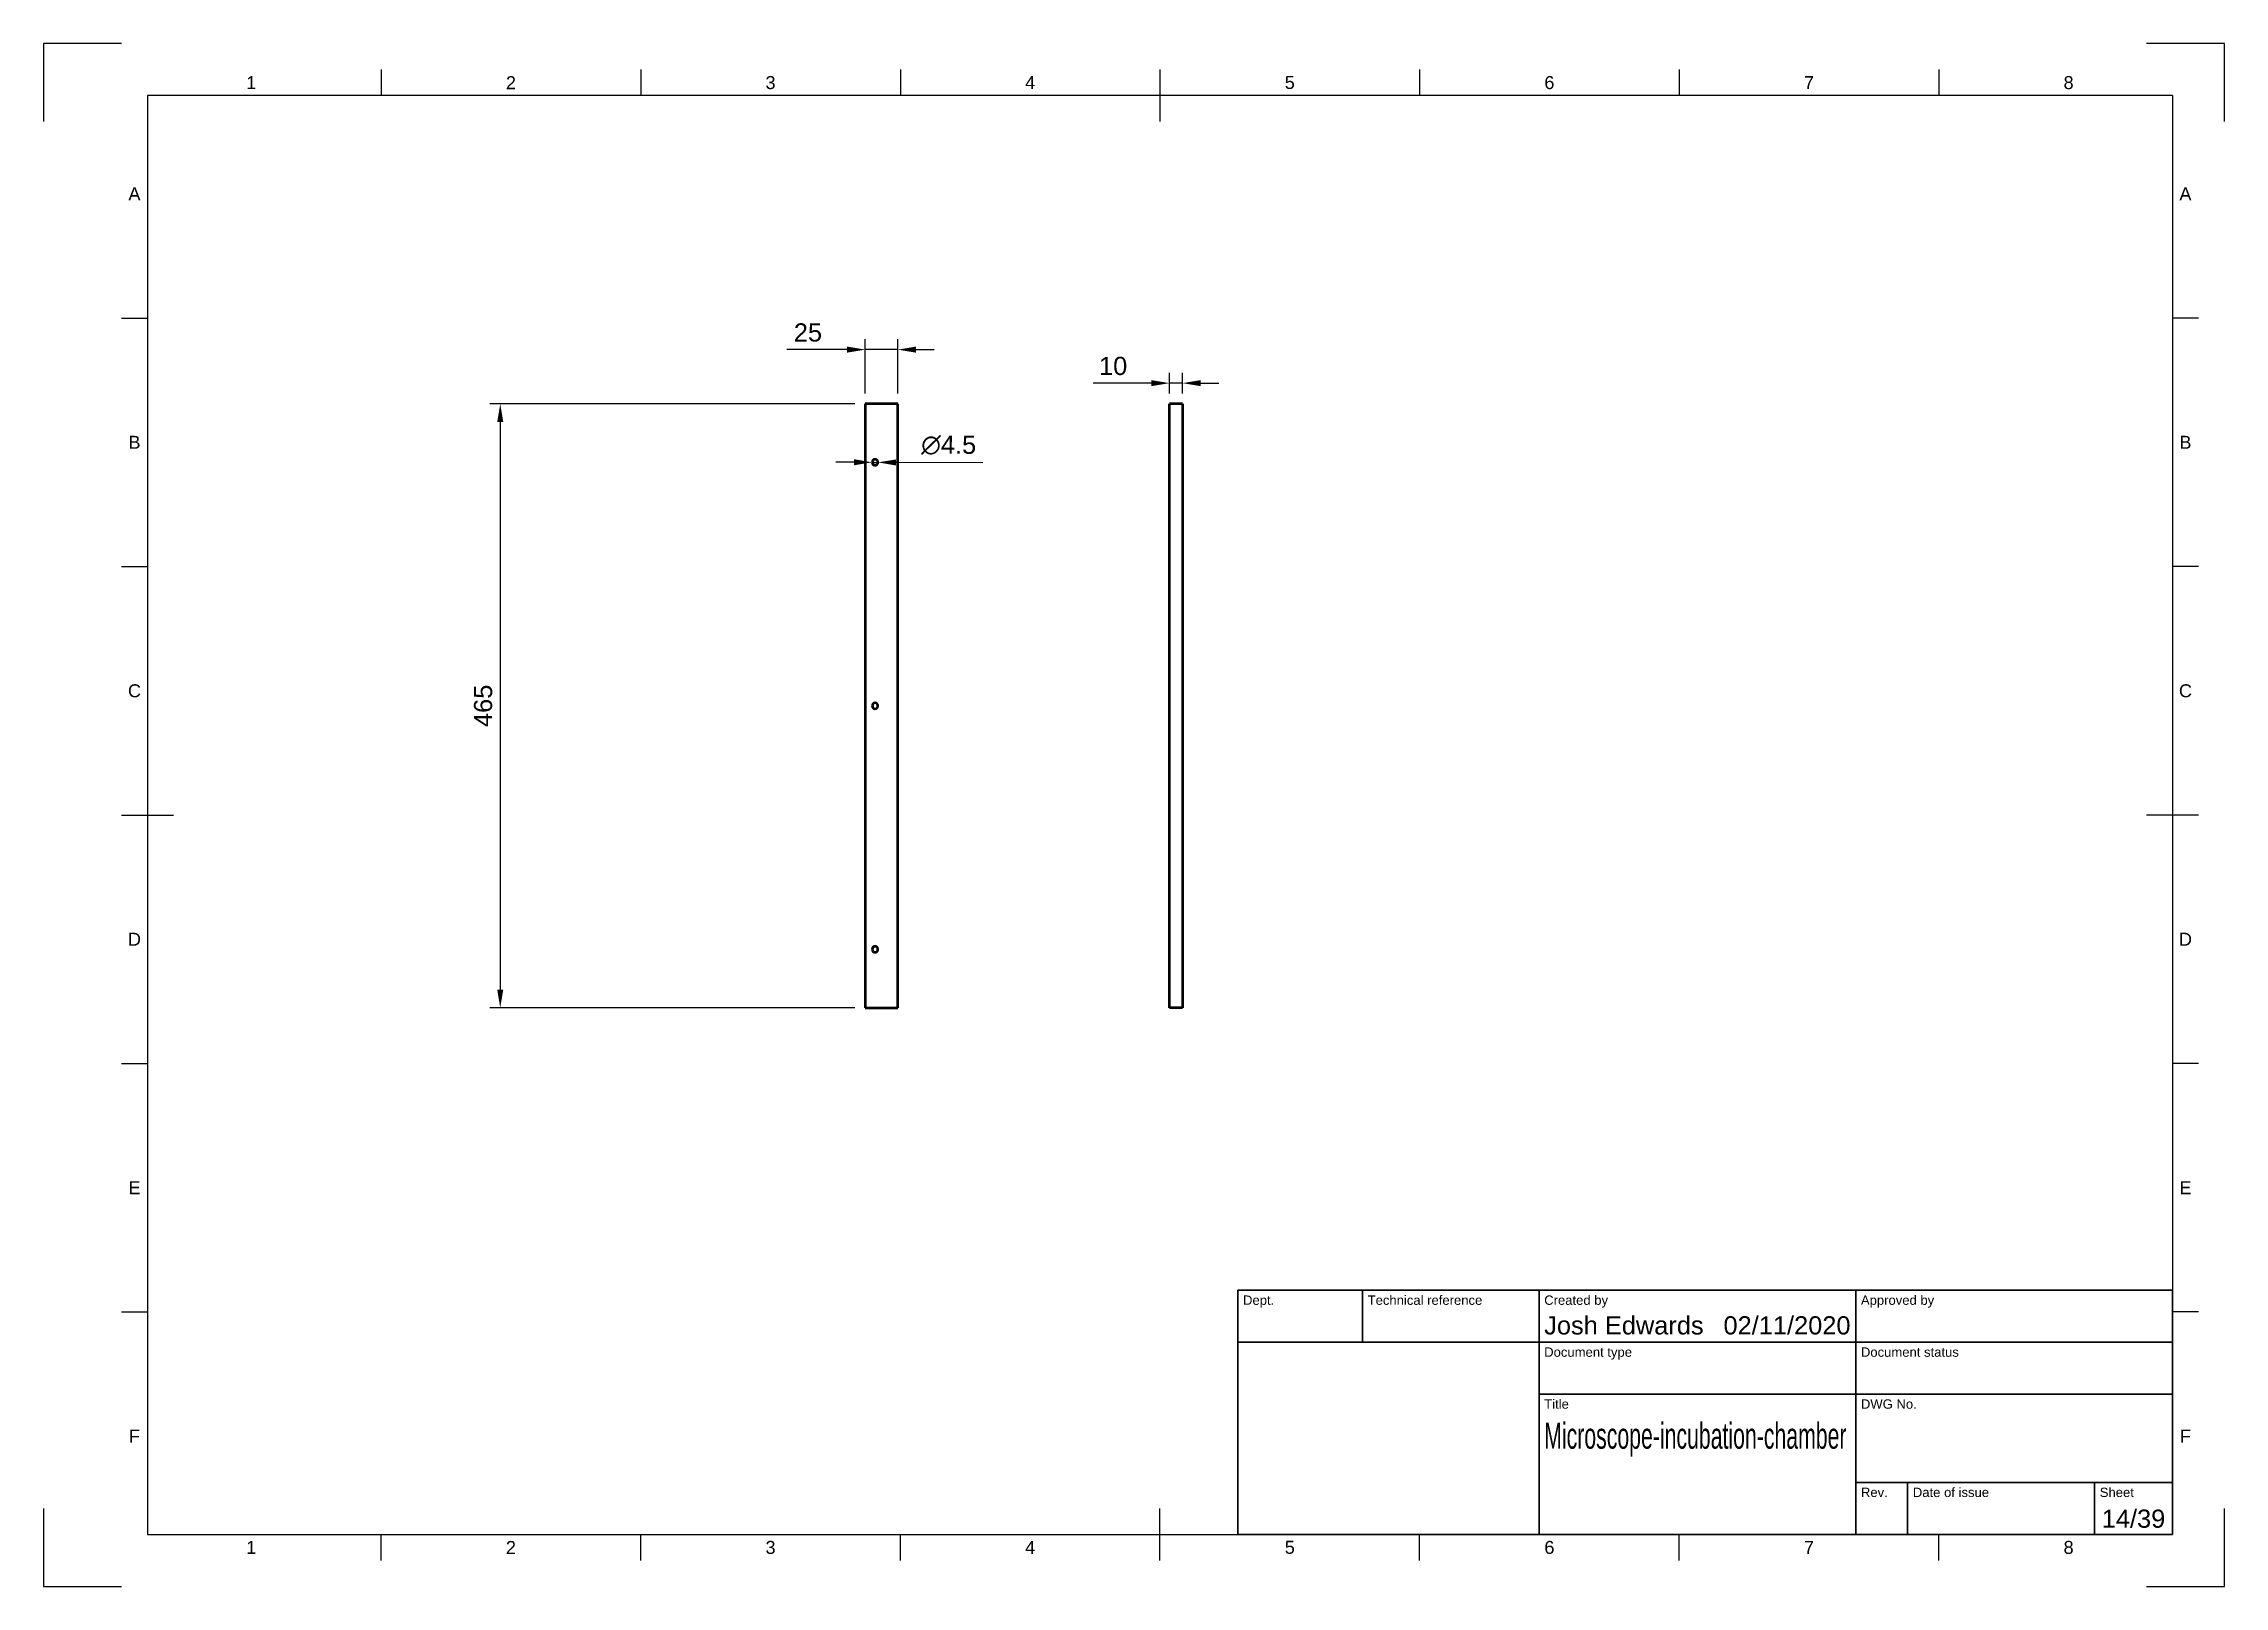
# Model space of a CAD drawing. Header units: millimetres. Extents: x 0 to 420, y 0 to 297.
import ezdxf
from ezdxf.enums import TextEntityAlignment as Align

# ---------------------------------------------------------------- set-up
doc = ezdxf.new("R2010")
doc.units = ezdxf.units.MM
doc.header["$LTSCALE"] = 0.75
for name, color, linetype, lineweight in [('Border', 7, 'Continuous', 25), ('Dimensions', 7, 'Continuous', 25), ('TitleBlock', 7, 'Continuous', 35), ('Visible', 7, 'Continuous', 50)]:
    doc.layers.add(name, color=color, linetype=linetype, lineweight=lineweight)
doc.styles.add('FusionTitle', font='')
doc.styles.get("Standard").update_dxf_attribs({"font": 'arial.ttf'})
doc.styles.get('FusionTitle').set_extended_font_data('Arial Unicode MS')
doc.dimstyles.new('ISO-25', dxfattribs={"dimtxt": 3.5, "dimasz": 3.5, "dimexe": 2, "dimexo": 2, "dimgap": 1.5, "dimtad": 1, "dimzin": 12, "dimdsep": 46, "dimtxsty": 'Standard', "dimcen": 0, "dimclrd": 256, "dimclre": 256, "dimclrt": 256, "dimazin": 3, "dimtp": 0.1, "dimtm": 0.1, "dimtfac": 0.714, "dimtmove": 0, "dimatfit": 3, "dimfxl": 1, "dimtzin": 12, "dimarcsym": 0})

# ---------------------------------------------------------------- blocks, each defined once
blk = doc.blocks.new('ISO_A3_SHEET')
at = {"layer": 'Border'}
for p, q in [((15, 297), (0, 297)), ((0, 297), (0, 282)), ((420, 297), (405, 297)), ((420, 282), (420, 297)), ((65, 292), (65, 287)), ((115, 292), (115, 287)), ((165, 292), (165, 287)), ((215, 292), (215, 282)), ((265, 292), (265, 287)), ((315, 292), (315, 287)), ((365, 292), (365, 287)), ((410, 287), (20, 287)), ((20, 287), (20, 10)), ((410, 287), (410, 10)), ((15, 244.16666), (20, 244.16666)), ((415, 244.16666), (410, 244.16666)), ((15, 196.33333), (20, 196.33333)), ((415, 196.33333), (410, 196.33333)), ((15, 148.5), (25, 148.5)), ((415, 148.5), (405, 148.5)), ((15, 100.66667), (20, 100.66667)), ((415, 100.66667), (410, 100.66667)), ((15, 52.83334), (20, 52.83334)), ((415, 52.83334), (410, 52.83334)), ((0, 15), (0, 0)), ((215, 5), (215, 15)), ((420, 0), (420, 15)), ((20, 10), (410, 10)), ((65, 5), (65, 10)), ((115, 5), (115, 10)), ((165, 5), (165, 10)), ((265, 5), (265, 10)), ((315, 5), (315, 10)), ((365, 5), (365, 10)), ((0, 0), (15, 0)), ((405, 0), (420, 0))]:
    blk.add_line(p, q, dxfattribs=at)
at = {"layer": 'Border', "style": 'FusionTitle'}
for s, p in [('1', (40, 289.5)), ('2', (90, 289.5)), ('3', (140, 289.5)), ('4', (190, 289.5)), ('5', (240, 289.5)), ('6', (290, 289.5)), ('7', (340, 289.5)), ('8', (390, 289.5)), ('A', (17.5, 268.08333)), ('A', (412.5, 268.08333)), ('B', (17.5, 220.25)), ('B', (412.5, 220.25)), ('C', (17.5, 172.41667)), ('C', (412.5, 172.41667)), ('D', (17.5, 124.58334)), ('D', (412.5, 124.58334)), ('E', (17.5, 76.75001)), ('E', (412.5, 76.75001)), ('F', (17.5, 28.91668)), ('F', (412.5, 28.91668)), ('1', (40, 7.5)), ('2', (90, 7.5)), ('3', (140, 7.5)), ('4', (190, 7.5)), ('5', (240, 7.5)), ('6', (290, 7.5)), ('7', (340, 7.5)), ('8', (390, 7.5))]:
    blk.add_text(s, height=2.5, dxfattribs=at).set_placement(p, align=Align.MIDDLE)
blk = doc.blocks.new('ISO_TITLEBLOCK')
at = {"layer": 'TitleBlock'}
for p, q in [((0, 47), (-180, 47)), ((-180, 47), (-180, 0)), ((-156, 37), (-156, 47)), ((-122, 0), (-122, 47)), ((-61, 0), (-61, 47)), ((0, 0), (0, 47)), ((-180, 37), (0, 37)), ((-122, 27), (0, 27)), ((-61, 10), (0, 10)), ((-51, 0), (-51, 10)), ((-15, 0), (-15, 10)), ((-180, 0), (0, 0))]:
    blk.add_line(p, q, dxfattribs=at)
at = {"layer": 'TitleBlock', "style": 'FusionTitle'}
for s, p in [('Dept.', (-179, 46)), ('Technical reference', (-155, 46)), ('Created by', (-121, 46)), ('Approved by', (-60, 46)), ('Document type', (-121, 36)), ('Document status', (-60, 36)), ('Title', (-121, 26)), ('DWG No.', (-60, 26)), ('Rev.', (-60, 9)), ('Date of issue', (-50, 9)), ('Sheet', (-14, 9))]:
    blk.add_text(s, height=1.8, dxfattribs=at).set_placement(p, align=Align.TOP_LEFT)
for tag, p, height in [('DEPT', (-179, 38.5), 3.5), ('TECHNICAL_REFERENCE', (-155, 38.5), 3.5), ('CREATED_BY', (-121, 38.5), 3.5), ('APPROVED_BY', (-60, 38.5), 3.5), ('DOCUMENT_TYPE', (-121, 28.5), 3.5), ('DOCUMENT_STATUS', (-60, 28.5), 3.5), ('TITLE_1', (-121, 16.5), 5), ('TITLE_2', (-121, 9), 5), ('TITLE_3', (-121, 1.5), 5), ('DATE_OF_ISSUE', (-50, 1.5), 3.5)]:
    blk.add_attdef(tag, p, '', height=height, dxfattribs=at)
for tag, p in [('CREATED_DATE', (-62, 38.5)), ('APPROVED_DATE', (-1, 38.5))]:
    blk.add_attdef(tag, text='', height=3.5, dxfattribs=at).set_placement(p, align=Align.RIGHT)
for tag, height, p in [('DRAWING_NUMBER', 5, (-30.5, 16.6)), ('REV', 3.5, (-56, 3.1)), ('SHEET', 3.5, (-7.5, 3.1))]:
    blk.add_attdef(tag, text='', height=height, dxfattribs=at).set_placement(p, align=Align.MIDDLE)
blk = doc.blocks.new('*D9')
at = {"layer": 'Defpoints', "color": 0, "transparency": 16777216}
for p in [(158.252725, 238.090289), (158.252725, 227.640043), (164.502725, 227.640043)]:
    blk.add_point(p, dxfattribs=at)
at = {"layer": 'Dimensions', "lineweight": -2, "transparency": 16777216}
for p, q in [((158.252725, 229.640043), (158.252725, 240.090289)), ((164.502725, 229.640043), (164.502725, 240.090289)), ((154.752725, 238.090289), (143.153134, 238.090289)), ((164.502725, 238.090289), (158.252725, 238.090289)), ((168.002725, 238.090289), (171.502725, 238.090289))]:
    blk.add_line(p, q, dxfattribs=at)
at = {"layer": 'Dimensions', "transparency": 16777216}
for points in [[(154.752725, 238.673622), (154.752725, 237.506956), (158.252725, 238.090289)], [(168.002725, 238.673622), (168.002725, 237.506956), (164.502725, 238.090289)]]:
    blk.add_solid(points, dxfattribs=at)
at = {"layer": 'Dimensions', "transparency": 16777216, "insert": (147.202929, 241.377294), "char_height": 3.5, "attachment_point": 5}
blk.add_mtext('25', dxfattribs=at)
blk = doc.blocks.new('*D10')
at = {"layer": 'Defpoints', "color": 0, "transparency": 16777216}
for p in [(216.822424, 231.641591), (216.822424, 227.640044), (219.322424, 227.640044)]:
    blk.add_point(p, dxfattribs=at)
at = {"layer": 'Dimensions', "lineweight": -2, "transparency": 16777216}
for p, q in [((213.322424, 231.641591), (202.150186, 231.641591)), ((216.822424, 229.640044), (216.822424, 233.641591)), ((219.322424, 231.641591), (216.822424, 231.641591)), ((219.322424, 229.640044), (219.322424, 233.641591)), ((222.822424, 231.641591), (226.322424, 231.641591))]:
    blk.add_line(p, q, dxfattribs=at)
at = {"layer": 'Dimensions', "transparency": 16777216}
for points in [[(213.322424, 232.224925), (213.322424, 231.058258), (216.822424, 231.641591)], [(222.822424, 232.224925), (222.822424, 231.058258), (219.322424, 231.641591)]]:
    blk.add_solid(points, dxfattribs=at)
at = {"layer": 'Dimensions', "transparency": 16777216, "insert": (205.986305, 234.928597), "char_height": 3.5, "attachment_point": 5}
blk.add_mtext('10', dxfattribs=at)
blk = doc.blocks.new('*D11')
at = {"layer": 'Defpoints', "color": 0, "transparency": 16777216}
for p in [(158.252725, 227.640043), (87.942985, 111.390043), (158.252725, 111.390043)]:
    blk.add_point(p, dxfattribs=at)
at = {"layer": 'Dimensions', "lineweight": -2, "transparency": 16777216}
for p, q in [((156.252725, 227.640043), (85.942985, 227.640043)), ((87.942985, 224.140043), (87.942985, 114.890043)), ((156.252725, 111.390043), (85.942985, 111.390043))]:
    blk.add_line(p, q, dxfattribs=at)
at = {"layer": 'Dimensions', "transparency": 16777216}
for points in [[(87.359652, 224.140043), (88.526319, 224.140043), (87.942985, 227.640043)], [(87.359652, 114.890043), (88.526319, 114.890043), (87.942985, 111.390043)]]:
    blk.add_solid(points, dxfattribs=at)
at = {"layer": 'Dimensions', "transparency": 16777216, "insert": (84.65598, 169.515043), "char_height": 3.5, "attachment_point": 5, "rotation": 90}
blk.add_mtext('465', dxfattribs=at)
blk = doc.blocks.new('*D12')
at = {"layer": 'Defpoints', "color": 0, "transparency": 16777216}
for p in [(159.565235, 216.393372), (160.690215, 216.386714)]:
    blk.add_point(p, dxfattribs=at)
at = {"layer": 'Dimensions', "lineweight": -2, "transparency": 16777216}
for p, q in [((156.065296, 216.414086), (152.565357, 216.434799)), ((159.565235, 216.393372), (160.690215, 216.386714)), ((180.896205, 216.267131), (164.190154, 216.366001))]:
    blk.add_line(p, q, dxfattribs=at)
at = {"layer": 'Dimensions', "transparency": 16777216}
for points in [[(156.068748, 216.997409), (156.061844, 215.830763), (159.565235, 216.393372)], [(164.193606, 216.949324), (164.186701, 215.782678), (160.690215, 216.386714)]]:
    blk.add_solid(points, dxfattribs=at)
at = {"layer": 'Dimensions', "transparency": 16777216, "insert": (174.313181, 219.691041), "char_height": 3.5, "attachment_point": 5, "rotation": 359.66092143}
blk.add_mtext('∅4.5', dxfattribs=at)

msp = doc.modelspace()

# ---------------------------------------------------------------- linework, layer by layer
at = {"layer": 'Visible', "extrusion": (0, 1, 0)}
for p, q in [((164.502725, 227.640043, 1.25), (158.252725, 227.640043, 1.25)), ((158.252725, 227.640043, 1.25), (158.252725, 111.390043, 1.25)), ((164.502725, 111.390043, 1.25), (164.502725, 227.640043, 1.25)), ((219.322424, 227.640044, 3.125), (216.822424, 227.640044, 3.125)), ((216.822424, 111.390044, 3.125), (216.822424, 227.640044, 3.125)), ((219.322424, 227.640044, 3.125), (219.322424, 111.390044, 3.125)), ((158.252725, 111.390043, 1.25), (164.502725, 111.390043, 1.25)), ((219.322424, 111.390044, 3.125), (216.822424, 111.390044, 3.125))]:
    msp.add_line(p, q, dxfattribs=at)
at = {"layer": 'Visible', "extrusion": (2e-16, 0, -1)}
for centre in [(-160.127725, 216.390043, -1.25), (-160.127725, 169.515043, -1.25), (-160.127725, 122.640043, -1.25)]:
    msp.add_circle(centre, 0.5625, dxfattribs=at)

# ---------------------------------------------------------------- block references
at = {"layer": 'Border'}
msp.add_blockref('ISO_A3_SHEET', (0, 0), dxfattribs=at)
at = {"layer": 'TitleBlock'}
ref = msp.add_blockref('ISO_TITLEBLOCK', (410, 10), dxfattribs=at)
ref.add_attrib('CREATED_DATE', '02/11/2020', dxfattribs={"height": 3.5, "style": 'FusionTitle'}).set_placement((348, 48.5), align=Align.RIGHT)
ref.add_attrib('SHEET', '14/39', dxfattribs={"height": 3.5, "style": 'FusionTitle'}).set_placement((402.5, 13.1), align=Align.MIDDLE)
ref.add_attrib('TITLE_1', 'Microscope-incubation-chamber', (289, 26.5), dxfattribs={"height": 5, "style": 'FusionTitle', "width": 0.585891})
ref.add_attrib('CREATED_BY', 'Josh Edwards', (289, 48.5), dxfattribs={"height": 3.5, "style": 'FusionTitle'})

# ---------------------------------------------------------------- dimensions: what is measured, and where the dimension line sits
at = {"layer": 'Dimensions'}
for p1, p2, distance, picture, middle in [((164.502725, 227.640043), (158.252725, 227.640043), -10.450246, '*D9', (147.202929, 241.377294)), ((219.322424, 227.640044), (216.822424, 227.640044), -4.001547, '*D10', (205.986305, 234.928597)), ((158.252725, 227.640043), (158.252725, 111.390043), -70.30974, '*D11', (84.65598, 169.515043))]:
    dim = msp.add_aligned_dim(p1=p1, p2=p2, distance=distance, dimstyle='ISO-25', override={"dimlfac": 4, "dimclrd": 256, "dimclre": 256}, dxfattribs=at)
    dim.commit()
    dim.dimension.update_dxf_attribs({"geometry": picture, "text_midpoint": middle})
dim = msp.add_diameter_dim_2p(p1=(159.565235, 216.393372), p2=(160.690215, 216.386714), dimstyle='ISO-25', override={"dimlfac": 4, "dimclrd": 256, "dimclre": 256}, dxfattribs=at)
dim.commit()
dim.dimension.update_dxf_attribs({"geometry": '*D12', "text_midpoint": (174.293149, 216.306209), "dimtype": 163})

doc.saveas('drawing.dxf')
